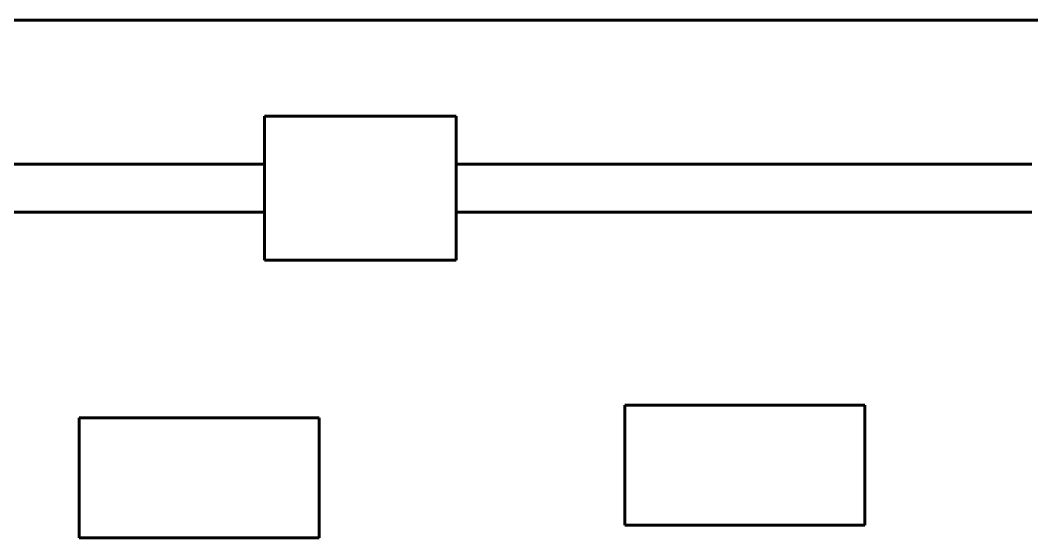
# Model space of a CAD drawing. Extents: x 0 to 297, y 0 to 292.
# Drawn here: x 112.1 to 122.64, y 109.12 to 114.52 of the extents above; entities that cross this region are included whole.
import ezdxf

# ---------------------------------------------------------------- set-up
doc = ezdxf.new("R2010")
doc.units = 0
doc.header["$MEASUREMENT"] = 0
doc.linetypes.add('K5LT_BASIC', pattern=[0])
doc.layers.add('Системный слой', color=7, linetype='Continuous')

# ---------------------------------------------------------------- blocks, each defined once
blk = doc.blocks.new('*U')
at = {"layer": 'Системный слой', "linetype": 'K5LT_BASIC', "lineweight": 60}
for p, q in [((116.642, 113.519), (114.642, 113.519)), ((114.642, 113.519), (114.642, 112.019)), ((116.642, 112.019), (116.642, 113.519)), ((114.642, 112.019), (116.642, 112.019)), ((120.9, 110.507), (118.4, 110.507)), ((118.4, 110.507), (118.4, 109.257)), ((120.9, 109.257), (120.9, 110.507)), ((115.211, 110.375), (112.711, 110.375)), ((112.711, 110.375), (112.711, 109.125)), ((115.211, 109.125), (115.211, 110.375)), ((118.4, 109.257), (120.9, 109.257)), ((112.711, 109.125), (115.211, 109.125))]:
    blk.add_line(p, q, dxfattribs=at)

msp = doc.modelspace()

# ---------------------------------------------------------------- linework, layer by layer
at = {"layer": 'Системный слой', "linetype": 'K5LT_BASIC', "lineweight": 60}
for p, q in [((114.642, 114.519), (69.142, 114.519)), ((196.642, 114.519), (114.642, 114.519)), ((114.642, 113.519), (114.642, 112.019)), ((116.642, 113.519), (114.642, 113.519)), ((114.642, 112.019), (114.642, 113.519)), ((114.642, 113.519), (114.642, 112.019)), ((114.642, 113.519), (116.642, 113.519)), ((116.642, 113.519), (116.642, 112.019)), ((116.642, 113.519), (116.642, 112.019)), ((116.642, 113.519), (116.642, 112.019)), ((114.641, 113.019), (108.642, 113.019)), ((122.641, 113.019), (116.642, 113.019)), ((114.642, 112.519), (108.642, 112.519)), ((122.642, 112.519), (116.642, 112.519)), ((114.642, 112.019), (116.642, 112.019)), ((114.642, 112.019), (116.642, 112.019)), ((116.642, 112.019), (114.642, 112.019)), ((114.642, 112.019), (116.642, 112.019)), ((116.642, 112.019), (114.642, 112.019)), ((115.892, 112.019), (115.142, 112.019)), ((115.892, 112.019), (115.142, 112.019)), ((116.142, 112.019), (116.642, 112.019))]:
    msp.add_line(p, q, dxfattribs=at)

# ---------------------------------------------------------------- block references
at = {"layer": 'Системный слой'}
msp.add_blockref('*U', (0, 0), dxfattribs=at)
msp.add_blockref('*U', (0, 0), dxfattribs=at)
msp.add_blockref('*U', (0, 0), dxfattribs=at)
msp.add_blockref('*U', (0, 0), dxfattribs=at)
msp.add_blockref('*U', (0, 0), dxfattribs=at)
msp.add_blockref('*U', (0, 0), dxfattribs=at)
msp.add_blockref('*U', (0, 0), dxfattribs=at)
msp.add_blockref('*U', (0, 0), dxfattribs=at)
msp.add_blockref('*U', (0, 0), dxfattribs=at)
msp.add_blockref('*U', (0, 0), dxfattribs=at)
msp.add_blockref('*U', (0, 0), dxfattribs=at)
msp.add_blockref('*U', (0, 0), dxfattribs=at)
msp.add_blockref('*U', (0, 0), dxfattribs=at)
msp.add_blockref('*U', (0, 0), dxfattribs=at)
msp.add_blockref('*U', (0, 0), dxfattribs=at)
msp.add_blockref('*U', (0, 0), dxfattribs=at)
msp.add_blockref('*U', (0, 0), dxfattribs=at)
msp.add_blockref('*U', (0, 0), dxfattribs=at)
msp.add_blockref('*U', (0, 0), dxfattribs=at)
msp.add_blockref('*U', (0, 0), dxfattribs=at)
msp.add_blockref('*U', (0, 0), dxfattribs=at)
msp.add_blockref('*U', (0, 0), dxfattribs=at)
msp.add_blockref('*U', (0, 0), dxfattribs=at)
msp.add_blockref('*U', (0, 0), dxfattribs=at)
msp.add_blockref('*U', (0, 0), dxfattribs=at)
msp.add_blockref('*U', (0, 0), dxfattribs=at)
msp.add_blockref('*U', (0, 0), dxfattribs=at)
msp.add_blockref('*U', (0, 0), dxfattribs=at)
msp.add_blockref('*U', (0, 0), dxfattribs=at)
msp.add_blockref('*U', (0, 0), dxfattribs=at)
msp.add_blockref('*U', (0, 0), dxfattribs=at)
msp.add_blockref('*U', (0, 0), dxfattribs=at)
msp.add_blockref('*U', (0, 0), dxfattribs=at)
msp.add_blockref('*U', (0, 0), dxfattribs=at)
msp.add_blockref('*U', (0, 0), dxfattribs=at)
msp.add_blockref('*U', (0, 0), dxfattribs=at)
msp.add_blockref('*U', (0, 0), dxfattribs=at)
msp.add_blockref('*U', (0, 0), dxfattribs=at)
msp.add_blockref('*U', (0, 0), dxfattribs=at)
msp.add_blockref('*U', (0, 0), dxfattribs=at)
msp.add_blockref('*U', (0, 0), dxfattribs=at)
msp.add_blockref('*U', (0, 0), dxfattribs=at)
msp.add_blockref('*U', (0, 0), dxfattribs=at)
msp.add_blockref('*U', (0, 0), dxfattribs=at)
msp.add_blockref('*U', (0, 0), dxfattribs=at)
msp.add_blockref('*U', (0, 0), dxfattribs=at)
msp.add_blockref('*U', (0, 0), dxfattribs=at)
msp.add_blockref('*U', (0, 0), dxfattribs=at)
msp.add_blockref('*U', (0, 0), dxfattribs=at)
msp.add_blockref('*U', (0, 0), dxfattribs=at)
msp.add_blockref('*U', (0, 0), dxfattribs=at)
msp.add_blockref('*U', (0, 0), dxfattribs=at)
msp.add_blockref('*U', (0, 0), dxfattribs=at)
msp.add_blockref('*U', (0, 0), dxfattribs=at)
msp.add_blockref('*U', (0, 0), dxfattribs=at)
msp.add_blockref('*U', (0, 0), dxfattribs=at)
msp.add_blockref('*U', (0, 0), dxfattribs=at)
msp.add_blockref('*U', (0, 0), dxfattribs=at)
msp.add_blockref('*U', (0, 0), dxfattribs=at)
msp.add_blockref('*U', (0, 0), dxfattribs=at)
msp.add_blockref('*U', (0, 0), dxfattribs=at)
msp.add_blockref('*U', (0, 0), dxfattribs=at)
msp.add_blockref('*U', (0, 0), dxfattribs=at)
msp.add_blockref('*U', (0, 0), dxfattribs=at)
msp.add_blockref('*U', (0, 0), dxfattribs=at)
msp.add_blockref('*U', (0, 0), dxfattribs=at)
msp.add_blockref('*U', (0, 0), dxfattribs=at)
msp.add_blockref('*U', (0, 0), dxfattribs=at)
msp.add_blockref('*U', (0, 0), dxfattribs=at)
msp.add_blockref('*U', (0, 0), dxfattribs=at)
msp.add_blockref('*U', (0, 0), dxfattribs=at)
msp.add_blockref('*U', (0, 0), dxfattribs=at)
msp.add_blockref('*U', (0, 0), dxfattribs=at)
msp.add_blockref('*U', (0, 0), dxfattribs=at)
msp.add_blockref('*U', (0, 0), dxfattribs=at)
msp.add_blockref('*U', (0, 0), dxfattribs=at)
msp.add_blockref('*U', (0, 0), dxfattribs=at)
msp.add_blockref('*U', (0, 0), dxfattribs=at)
msp.add_blockref('*U', (0, 0), dxfattribs=at)
msp.add_blockref('*U', (0, 0), dxfattribs=at)
msp.add_blockref('*U', (0, 0), dxfattribs=at)
msp.add_blockref('*U', (0, 0), dxfattribs=at)
msp.add_blockref('*U', (0, 0), dxfattribs=at)
msp.add_blockref('*U', (0, 0), dxfattribs=at)
msp.add_blockref('*U', (0, 0), dxfattribs=at)
msp.add_blockref('*U', (0, 0), dxfattribs=at)
msp.add_blockref('*U', (0, 0), dxfattribs=at)
msp.add_blockref('*U', (0, 0), dxfattribs=at)
msp.add_blockref('*U', (0, 0), dxfattribs=at)
msp.add_blockref('*U', (0, 0), dxfattribs=at)
msp.add_blockref('*U', (0, 0), dxfattribs=at)
msp.add_blockref('*U', (0, 0), dxfattribs=at)
msp.add_blockref('*U', (0, 0), dxfattribs=at)
msp.add_blockref('*U', (0, 0), dxfattribs=at)
msp.add_blockref('*U', (0, 0), dxfattribs=at)
msp.add_blockref('*U', (0, 0), dxfattribs=at)
msp.add_blockref('*U', (0, 0), dxfattribs=at)
msp.add_blockref('*U', (0, 0), dxfattribs=at)
msp.add_blockref('*U', (0, 0), dxfattribs=at)
msp.add_blockref('*U', (0, 0), dxfattribs=at)
msp.add_blockref('*U', (0, 0), dxfattribs=at)
msp.add_blockref('*U', (0, 0), dxfattribs=at)
msp.add_blockref('*U', (0, 0), dxfattribs=at)
msp.add_blockref('*U', (0, 0), dxfattribs=at)
msp.add_blockref('*U', (0, 0), dxfattribs=at)
msp.add_blockref('*U', (0, 0), dxfattribs=at)
msp.add_blockref('*U', (0, 0), dxfattribs=at)
msp.add_blockref('*U', (0, 0), dxfattribs=at)
msp.add_blockref('*U', (0, 0), dxfattribs=at)
msp.add_blockref('*U', (0, 0), dxfattribs=at)
msp.add_blockref('*U', (0, 0), dxfattribs=at)
msp.add_blockref('*U', (0, 0), dxfattribs=at)
msp.add_blockref('*U', (0, 0), dxfattribs=at)
msp.add_blockref('*U', (0, 0), dxfattribs=at)
msp.add_blockref('*U', (0, 0), dxfattribs=at)
msp.add_blockref('*U', (0, 0), dxfattribs=at)
msp.add_blockref('*U', (0, 0), dxfattribs=at)
msp.add_blockref('*U', (0, 0), dxfattribs=at)
msp.add_blockref('*U', (0, 0), dxfattribs=at)
msp.add_blockref('*U', (0, 0), dxfattribs=at)
msp.add_blockref('*U', (0, 0), dxfattribs=at)
msp.add_blockref('*U', (0, 0), dxfattribs=at)
msp.add_blockref('*U', (0, 0), dxfattribs=at)
msp.add_blockref('*U', (0, 0), dxfattribs=at)
msp.add_blockref('*U', (0, 0), dxfattribs=at)
msp.add_blockref('*U', (0, 0), dxfattribs=at)
msp.add_blockref('*U', (0, 0), dxfattribs=at)
msp.add_blockref('*U', (0, 0), dxfattribs=at)
msp.add_blockref('*U', (0, 0), dxfattribs=at)
msp.add_blockref('*U', (0, 0), dxfattribs=at)
msp.add_blockref('*U', (0, 0), dxfattribs=at)
msp.add_blockref('*U', (0, 0), dxfattribs=at)
msp.add_blockref('*U', (0, 0), dxfattribs=at)
msp.add_blockref('*U', (0, 0), dxfattribs=at)
msp.add_blockref('*U', (0, 0), dxfattribs=at)
msp.add_blockref('*U', (0, 0), dxfattribs=at)
msp.add_blockref('*U', (0, 0), dxfattribs=at)
msp.add_blockref('*U', (0, 0), dxfattribs=at)
msp.add_blockref('*U', (0, 0), dxfattribs=at)
msp.add_blockref('*U', (0, 0), dxfattribs=at)
msp.add_blockref('*U', (0, 0), dxfattribs=at)
msp.add_blockref('*U', (0, 0), dxfattribs=at)
msp.add_blockref('*U', (0, 0), dxfattribs=at)
msp.add_blockref('*U', (0, 0), dxfattribs=at)
msp.add_blockref('*U', (0, 0), dxfattribs=at)
msp.add_blockref('*U', (0, 0), dxfattribs=at)
msp.add_blockref('*U', (0, 0), dxfattribs=at)
msp.add_blockref('*U', (0, 0), dxfattribs=at)
msp.add_blockref('*U', (0, 0), dxfattribs=at)
msp.add_blockref('*U', (0, 0), dxfattribs=at)
msp.add_blockref('*U', (0, 0), dxfattribs=at)
msp.add_blockref('*U', (0, 0), dxfattribs=at)
msp.add_blockref('*U', (0, 0), dxfattribs=at)
msp.add_blockref('*U', (0, 0), dxfattribs=at)
msp.add_blockref('*U', (0, 0), dxfattribs=at)
msp.add_blockref('*U', (0, 0), dxfattribs=at)
msp.add_blockref('*U', (0, 0), dxfattribs=at)
msp.add_blockref('*U', (0, 0), dxfattribs=at)
msp.add_blockref('*U', (0, 0), dxfattribs=at)
msp.add_blockref('*U', (0, 0), dxfattribs=at)
msp.add_blockref('*U', (0, 0), dxfattribs=at)
msp.add_blockref('*U', (0, 0), dxfattribs=at)
msp.add_blockref('*U', (0, 0), dxfattribs=at)
msp.add_blockref('*U', (0, 0), dxfattribs=at)
msp.add_blockref('*U', (0, 0), dxfattribs=at)
msp.add_blockref('*U', (0, 0), dxfattribs=at)
msp.add_blockref('*U', (0, 0), dxfattribs=at)
msp.add_blockref('*U', (0, 0), dxfattribs=at)
msp.add_blockref('*U', (0, 0), dxfattribs=at)
msp.add_blockref('*U', (0, 0), dxfattribs=at)
msp.add_blockref('*U', (0, 0), dxfattribs=at)
msp.add_blockref('*U', (0, 0), dxfattribs=at)
msp.add_blockref('*U', (0, 0), dxfattribs=at)
msp.add_blockref('*U', (0, 0), dxfattribs=at)
msp.add_blockref('*U', (0, 0), dxfattribs=at)
msp.add_blockref('*U', (0, 0), dxfattribs=at)
msp.add_blockref('*U', (0, 0), dxfattribs=at)
msp.add_blockref('*U', (0, 0), dxfattribs=at)
msp.add_blockref('*U', (0, 0), dxfattribs=at)
msp.add_blockref('*U', (0, 0), dxfattribs=at)
msp.add_blockref('*U', (0, 0), dxfattribs=at)
msp.add_blockref('*U', (0, 0), dxfattribs=at)
msp.add_blockref('*U', (0, 0), dxfattribs=at)
msp.add_blockref('*U', (0, 0), dxfattribs=at)
msp.add_blockref('*U', (0, 0), dxfattribs=at)
msp.add_blockref('*U', (0, 0), dxfattribs=at)
msp.add_blockref('*U', (0, 0), dxfattribs=at)
msp.add_blockref('*U', (0, 0), dxfattribs=at)
msp.add_blockref('*U', (0, 0), dxfattribs=at)
msp.add_blockref('*U', (0, 0), dxfattribs=at)
msp.add_blockref('*U', (0, 0), dxfattribs=at)
msp.add_blockref('*U', (0, 0), dxfattribs=at)
msp.add_blockref('*U', (0, 0), dxfattribs=at)
msp.add_blockref('*U', (0, 0), dxfattribs=at)
msp.add_blockref('*U', (0, 0), dxfattribs=at)
msp.add_blockref('*U', (0, 0), dxfattribs=at)
msp.add_blockref('*U', (0, 0), dxfattribs=at)
msp.add_blockref('*U', (0, 0), dxfattribs=at)
msp.add_blockref('*U', (0, 0), dxfattribs=at)
msp.add_blockref('*U', (0, 0), dxfattribs=at)
msp.add_blockref('*U', (0, 0), dxfattribs=at)
msp.add_blockref('*U', (0, 0), dxfattribs=at)
msp.add_blockref('*U', (0, 0), dxfattribs=at)
msp.add_blockref('*U', (0, 0), dxfattribs=at)
msp.add_blockref('*U', (0, 0), dxfattribs=at)
msp.add_blockref('*U', (0, 0), dxfattribs=at)
msp.add_blockref('*U', (0, 0), dxfattribs=at)
msp.add_blockref('*U', (0, 0), dxfattribs=at)
msp.add_blockref('*U', (0, 0), dxfattribs=at)
msp.add_blockref('*U', (0, 0), dxfattribs=at)
msp.add_blockref('*U', (0, 0), dxfattribs=at)
msp.add_blockref('*U', (0, 0), dxfattribs=at)
msp.add_blockref('*U', (0, 0), dxfattribs=at)
msp.add_blockref('*U', (0, 0), dxfattribs=at)
msp.add_blockref('*U', (0, 0), dxfattribs=at)
msp.add_blockref('*U', (0, 0), dxfattribs=at)
msp.add_blockref('*U', (0, 0), dxfattribs=at)
msp.add_blockref('*U', (0, 0), dxfattribs=at)
msp.add_blockref('*U', (0, 0), dxfattribs=at)
msp.add_blockref('*U', (0, 0), dxfattribs=at)
msp.add_blockref('*U', (0, 0), dxfattribs=at)
msp.add_blockref('*U', (0, 0), dxfattribs=at)
msp.add_blockref('*U', (0, 0), dxfattribs=at)
msp.add_blockref('*U', (0, 0), dxfattribs=at)
msp.add_blockref('*U', (0, 0), dxfattribs=at)
msp.add_blockref('*U', (0, 0), dxfattribs=at)
msp.add_blockref('*U', (0, 0), dxfattribs=at)
msp.add_blockref('*U', (0, 0), dxfattribs=at)
msp.add_blockref('*U', (0, 0), dxfattribs=at)
msp.add_blockref('*U', (0, 0), dxfattribs=at)
msp.add_blockref('*U', (0, 0), dxfattribs=at)
msp.add_blockref('*U', (0, 0), dxfattribs=at)
msp.add_blockref('*U', (0, 0), dxfattribs=at)
msp.add_blockref('*U', (0, 0), dxfattribs=at)
msp.add_blockref('*U', (0, 0), dxfattribs=at)
msp.add_blockref('*U', (0, 0), dxfattribs=at)
msp.add_blockref('*U', (0, 0), dxfattribs=at)
msp.add_blockref('*U', (0, 0), dxfattribs=at)
msp.add_blockref('*U', (0, 0), dxfattribs=at)
msp.add_blockref('*U', (0, 0), dxfattribs=at)
msp.add_blockref('*U', (0, 0), dxfattribs=at)
msp.add_blockref('*U', (0, 0), dxfattribs=at)
msp.add_blockref('*U', (0, 0), dxfattribs=at)
msp.add_blockref('*U', (0, 0), dxfattribs=at)
msp.add_blockref('*U', (0, 0), dxfattribs=at)
msp.add_blockref('*U', (0, 0), dxfattribs=at)
msp.add_blockref('*U', (0, 0), dxfattribs=at)
msp.add_blockref('*U', (0, 0), dxfattribs=at)
msp.add_blockref('*U', (0, 0), dxfattribs=at)
msp.add_blockref('*U', (0, 0), dxfattribs=at)
msp.add_blockref('*U', (0, 0), dxfattribs=at)
msp.add_blockref('*U', (0, 0), dxfattribs=at)
msp.add_blockref('*U', (0, 0), dxfattribs=at)
msp.add_blockref('*U', (0, 0), dxfattribs=at)
msp.add_blockref('*U', (0, 0), dxfattribs=at)
msp.add_blockref('*U', (0, 0), dxfattribs=at)
msp.add_blockref('*U', (0, 0), dxfattribs=at)
msp.add_blockref('*U', (0, 0), dxfattribs=at)
msp.add_blockref('*U', (0, 0), dxfattribs=at)
msp.add_blockref('*U', (0, 0), dxfattribs=at)
msp.add_blockref('*U', (0, 0), dxfattribs=at)
msp.add_blockref('*U', (0, 0), dxfattribs=at)
msp.add_blockref('*U', (0, 0), dxfattribs=at)
msp.add_blockref('*U', (0, 0), dxfattribs=at)
msp.add_blockref('*U', (0, 0), dxfattribs=at)
msp.add_blockref('*U', (0, 0), dxfattribs=at)
msp.add_blockref('*U', (0, 0), dxfattribs=at)
msp.add_blockref('*U', (0, 0), dxfattribs=at)
msp.add_blockref('*U', (0, 0), dxfattribs=at)
msp.add_blockref('*U', (0, 0), dxfattribs=at)
msp.add_blockref('*U', (0, 0), dxfattribs=at)
msp.add_blockref('*U', (0, 0), dxfattribs=at)
msp.add_blockref('*U', (0, 0), dxfattribs=at)
msp.add_blockref('*U', (0, 0), dxfattribs=at)
msp.add_blockref('*U', (0, 0), dxfattribs=at)
msp.add_blockref('*U', (0, 0), dxfattribs=at)
msp.add_blockref('*U', (0, 0), dxfattribs=at)
msp.add_blockref('*U', (0, 0), dxfattribs=at)
msp.add_blockref('*U', (0, 0), dxfattribs=at)
msp.add_blockref('*U', (0, 0), dxfattribs=at)
msp.add_blockref('*U', (0, 0), dxfattribs=at)
msp.add_blockref('*U', (0, 0), dxfattribs=at)
msp.add_blockref('*U', (0, 0), dxfattribs=at)
msp.add_blockref('*U', (0, 0), dxfattribs=at)
msp.add_blockref('*U', (0, 0), dxfattribs=at)
msp.add_blockref('*U', (0, 0), dxfattribs=at)
msp.add_blockref('*U', (0, 0), dxfattribs=at)
msp.add_blockref('*U', (0, 0), dxfattribs=at)
msp.add_blockref('*U', (0, 0), dxfattribs=at)
msp.add_blockref('*U', (0, 0), dxfattribs=at)
msp.add_blockref('*U', (0, 0), dxfattribs=at)
msp.add_blockref('*U', (0, 0), dxfattribs=at)
msp.add_blockref('*U', (0, 0), dxfattribs=at)
msp.add_blockref('*U', (0, 0), dxfattribs=at)
msp.add_blockref('*U', (0, 0), dxfattribs=at)
msp.add_blockref('*U', (0, 0), dxfattribs=at)
msp.add_blockref('*U', (0, 0), dxfattribs=at)
msp.add_blockref('*U', (0, 0), dxfattribs=at)
msp.add_blockref('*U', (0, 0), dxfattribs=at)
msp.add_blockref('*U', (0, 0), dxfattribs=at)
msp.add_blockref('*U', (0, 0), dxfattribs=at)
msp.add_blockref('*U', (0, 0), dxfattribs=at)
msp.add_blockref('*U', (0, 0), dxfattribs=at)
msp.add_blockref('*U', (0, 0), dxfattribs=at)
msp.add_blockref('*U', (0, 0), dxfattribs=at)
msp.add_blockref('*U', (0, 0), dxfattribs=at)
msp.add_blockref('*U', (0, 0), dxfattribs=at)
msp.add_blockref('*U', (0, 0), dxfattribs=at)
msp.add_blockref('*U', (0, 0), dxfattribs=at)
msp.add_blockref('*U', (0, 0), dxfattribs=at)
msp.add_blockref('*U', (0, 0), dxfattribs=at)
msp.add_blockref('*U', (0, 0), dxfattribs=at)
msp.add_blockref('*U', (0, 0), dxfattribs=at)
msp.add_blockref('*U', (0, 0), dxfattribs=at)
msp.add_blockref('*U', (0, 0), dxfattribs=at)
msp.add_blockref('*U', (0, 0), dxfattribs=at)
msp.add_blockref('*U', (0, 0), dxfattribs=at)
msp.add_blockref('*U', (0, 0), dxfattribs=at)
msp.add_blockref('*U', (0, 0), dxfattribs=at)
msp.add_blockref('*U', (0, 0), dxfattribs=at)
msp.add_blockref('*U', (0, 0), dxfattribs=at)
msp.add_blockref('*U', (0, 0), dxfattribs=at)
msp.add_blockref('*U', (0, 0), dxfattribs=at)
msp.add_blockref('*U', (0, 0), dxfattribs=at)
msp.add_blockref('*U', (0, 0), dxfattribs=at)
msp.add_blockref('*U', (0, 0), dxfattribs=at)
msp.add_blockref('*U', (0, 0), dxfattribs=at)
msp.add_blockref('*U', (0, 0), dxfattribs=at)
msp.add_blockref('*U', (0, 0), dxfattribs=at)
msp.add_blockref('*U', (0, 0), dxfattribs=at)
msp.add_blockref('*U', (0, 0), dxfattribs=at)
msp.add_blockref('*U', (0, 0), dxfattribs=at)
msp.add_blockref('*U', (0, 0), dxfattribs=at)
msp.add_blockref('*U', (0, 0), dxfattribs=at)
msp.add_blockref('*U', (0, 0), dxfattribs=at)
msp.add_blockref('*U', (0, 0), dxfattribs=at)
msp.add_blockref('*U', (0, 0), dxfattribs=at)
msp.add_blockref('*U', (0, 0), dxfattribs=at)
msp.add_blockref('*U', (0, 0), dxfattribs=at)
msp.add_blockref('*U', (0, 0), dxfattribs=at)
msp.add_blockref('*U', (0, 0), dxfattribs=at)
msp.add_blockref('*U', (0, 0), dxfattribs=at)
msp.add_blockref('*U', (0, 0), dxfattribs=at)
msp.add_blockref('*U', (0, 0), dxfattribs=at)
msp.add_blockref('*U', (0, 0), dxfattribs=at)
msp.add_blockref('*U', (0, 0), dxfattribs=at)
msp.add_blockref('*U', (0, 0), dxfattribs=at)
msp.add_blockref('*U', (0, 0), dxfattribs=at)
msp.add_blockref('*U', (0, 0), dxfattribs=at)
msp.add_blockref('*U', (0, 0), dxfattribs=at)
msp.add_blockref('*U', (0, 0), dxfattribs=at)
msp.add_blockref('*U', (0, 0), dxfattribs=at)
msp.add_blockref('*U', (0, 0), dxfattribs=at)
msp.add_blockref('*U', (0, 0), dxfattribs=at)
msp.add_blockref('*U', (0, 0), dxfattribs=at)
msp.add_blockref('*U', (0, 0), dxfattribs=at)
msp.add_blockref('*U', (0, 0), dxfattribs=at)
msp.add_blockref('*U', (0, 0), dxfattribs=at)
msp.add_blockref('*U', (0, 0), dxfattribs=at)
msp.add_blockref('*U', (0, 0), dxfattribs=at)
msp.add_blockref('*U', (0, 0), dxfattribs=at)
msp.add_blockref('*U', (0, 0), dxfattribs=at)
msp.add_blockref('*U', (0, 0), dxfattribs=at)
msp.add_blockref('*U', (0, 0), dxfattribs=at)

doc.saveas('drawing.dxf')
